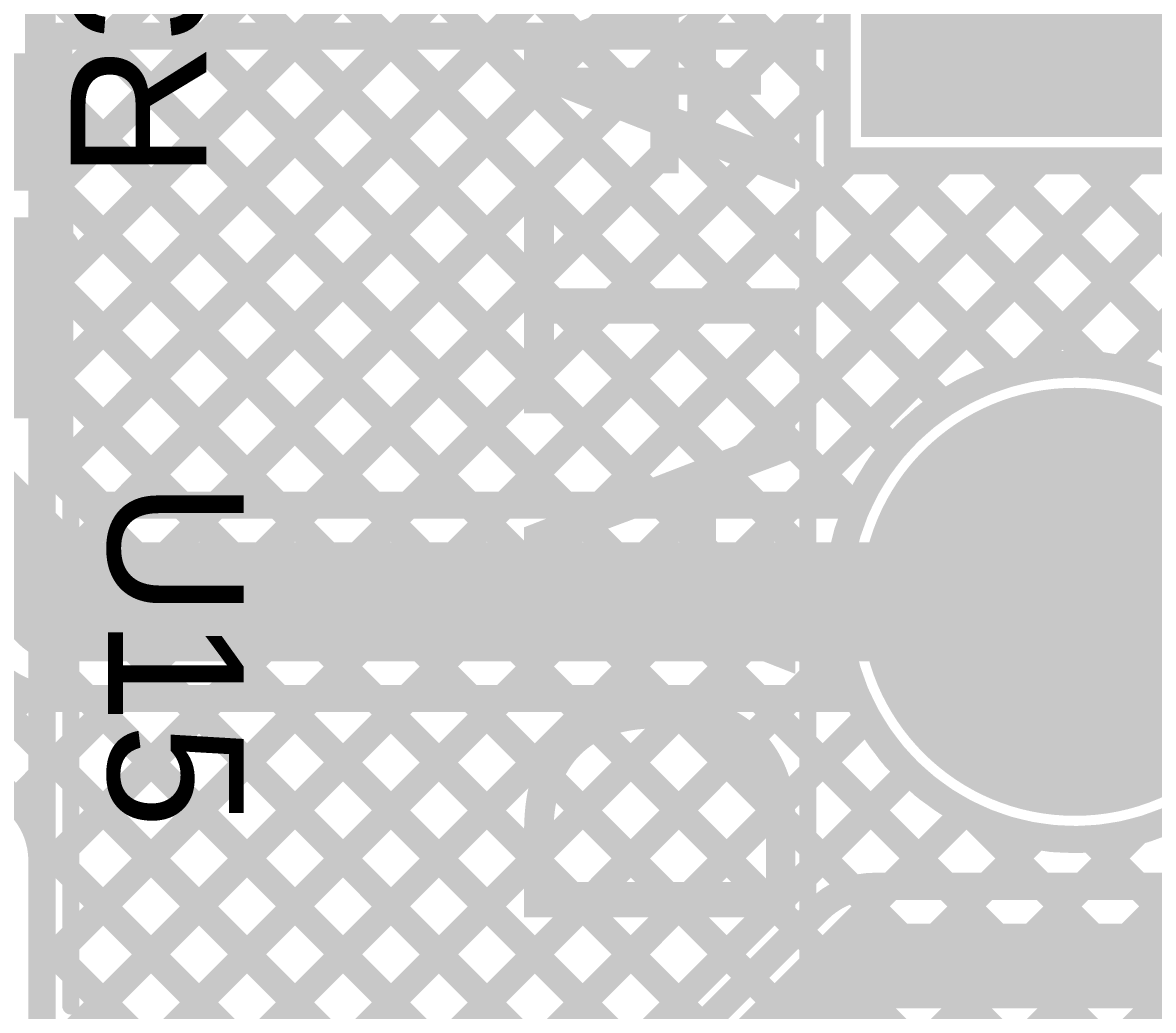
# Model space of a CAD drawing. Header units: millimetres. Extents: x 0 to 214, y 0 to 214.
# Drawn here: x 6.0198 to 6.3532, y 2.0359 to 2.327 of the extents above; entities that cross this region are included whole.
import ezdxf

# ---------------------------------------------------------------- set-up
doc = ezdxf.new("R2010")
doc.units = ezdxf.units.MM
doc.header["$MEASUREMENT"] = 0
for name, color, linetype in [('BottomLayer', 5, 'Continuous'), ('BottomSolder', 6, 'Continuous'), ('MultiLayer', 9, 'Continuous'), ('PadHoleLayer', 156, 'Continuous'), ('TopLayer', 1, 'Continuous'), ('TopOverlay', 2, 'Continuous'), ('TopPaste', 8, 'Continuous'), ('TopSolder', 216, 'Continuous')]:
    doc.layers.add(name, color=color, linetype=linetype)
doc.styles.add('Arial', font='', dxfattribs={"height": 0.2})
doc.styles.get('Arial').set_extended_font_data('Arial')

# ---------------------------------------------------------------- blocks, each defined once
blk = doc.blocks.new('PS2801C_1_F3_A_23')
at = {"layer": 'TopLayer'}
for points in [[(-0.14961, 0.04272), (-0.09843, 0.04272), (-0.09843, 0.00728), (-0.14961, 0.00728)], [(0.09843, 0.04272), (0.14961, 0.04272), (0.14961, 0.00728), (0.09843, 0.00728)], [(-0.14961, -0.00728), (-0.09843, -0.00728), (-0.09843, -0.04272), (-0.14961, -0.04272)], [(0.09843, -0.00728), (0.14961, -0.00728), (0.14961, -0.04272), (0.09843, -0.04272)]]:
    blk.add_hatch(color=1, dxfattribs=at).paths.add_polyline_path(points)
at = {"layer": 'TopPaste'}
for points in [[(-0.14961, 0.04272), (-0.09843, 0.04272), (-0.09843, 0.00728), (-0.14961, 0.00728)], [(0.09843, 0.04272), (0.14961, 0.04272), (0.14961, 0.00728), (0.09843, 0.00728)], [(-0.14961, -0.00728), (-0.09843, -0.00728), (-0.09843, -0.04272), (-0.14961, -0.04272)], [(0.09843, -0.00728), (0.14961, -0.00728), (0.14961, -0.04272), (0.09843, -0.04272)]]:
    blk.add_hatch(color=8, dxfattribs=at).paths.add_polyline_path(points)
at = {"layer": 'TopSolder'}
for points in [[(-0.15361, 0.04672), (-0.09443, 0.04672), (-0.09443, 0.00328), (-0.15361, 0.00328)], [(0.09443, 0.04672), (0.15361, 0.04672), (0.15361, 0.00328), (0.09443, 0.00328)], [(-0.15361, -0.00328), (-0.09443, -0.00328), (-0.09443, -0.04672), (-0.15361, -0.04672)], [(0.09443, -0.00328), (0.15361, -0.00328), (0.15361, -0.04672), (0.09443, -0.04672)]]:
    blk.add_hatch(color=216, dxfattribs=at).paths.add_polyline_path(points)
at = {"layer": 'TopOverlay'}
for points, const_width in [([(-0.14002, 0.053, 1), (-0.14843, 0.053, 1)], 0.005), ([(-0.07547, 0.057, 1), (-0.07297, 0.057, 1)], 0.0025), ([(0.07753, 0.057, 1), (0.08003, 0.057, 1)], 0.0025), ([(-0.14968, 0.053, 1), (-0.14718, 0.053, 1)], 0.0025), ([(-0.14127, 0.053, 1), (-0.13877, 0.053, 1)], 0.0025), ([(-0.07547, -0.057, 1), (-0.07297, -0.057, 1)], 0.0025), ([(0.07753, -0.057, 1), (0.08003, -0.057, 1)], 0.0025)]:
    blk.add_lwpolyline(points, format="xyb", close=True, dxfattribs=dict(at, const_width=const_width))
at = {"layer": 'TopOverlay', "const_width": 0.005}
for points in [[(0.07878, 0.057), (-0.07422, 0.057)], [(0.07878, -0.057), (-0.07422, -0.057)]]:
    blk.add_lwpolyline(points, dxfattribs=at)
blk = doc.blocks.new('TBP01R1_508_03BE_86')
at = {"layer": 'BottomLayer'}
blk.add_hatch(color=5, dxfattribs=at).paths.add_polyline_path([(-0.15906, 0.05906), (-0.04094, 0.05906), (-0.04094, -0.05906), (-0.15906, -0.05906)])
h = blk.add_hatch(color=5, dxfattribs=at)
edge = h.paths.add_edge_path()
edge.add_arc((0.1, 0), 0.05906, 0, 360)
at = {"layer": 'BottomSolder'}
blk.add_hatch(color=6, dxfattribs=at).paths.add_polyline_path([(-0.16306, 0.06306), (-0.03694, 0.06306), (-0.03694, -0.06306), (-0.16306, -0.06306)])
h = blk.add_hatch(color=6, dxfattribs=at)
edge = h.paths.add_edge_path()
edge.add_arc((0.1, 0), 0.06306, 0, 360)
at = {"layer": 'MultiLayer'}
blk.add_hatch(color=9, dxfattribs=at).paths.add_polyline_path([(-0.15906, 0.05906), (-0.04094, 0.05906), (-0.04094, -0.05906), (-0.15906, -0.05906)])
h = blk.add_hatch(color=9, dxfattribs=at)
edge = h.paths.add_edge_path()
edge.add_arc((0.1, 0), 0.05906, 0, 360)
at = {"layer": 'PadHoleLayer'}
h = blk.add_hatch(color=156, dxfattribs=at)
edge = h.paths.add_edge_path()
edge.add_arc((-0.1, 0), 0.03346, 0, 360)
h = blk.add_hatch(color=156, dxfattribs=at)
edge = h.paths.add_edge_path()
edge.add_arc((0.1, 0), 0.03346, 0, 360)
at = {"layer": 'TopLayer'}
blk.add_hatch(color=1, dxfattribs=at).paths.add_polyline_path([(-0.15906, 0.05906), (-0.04094, 0.05906), (-0.04094, -0.05906), (-0.15906, -0.05906)])
h = blk.add_hatch(color=1, dxfattribs=at)
edge = h.paths.add_edge_path()
edge.add_arc((0.1, 0), 0.05906, 0, 360)
at = {"layer": 'TopSolder'}
blk.add_hatch(color=216, dxfattribs=at).paths.add_polyline_path([(-0.16306, 0.06306), (-0.03694, 0.06306), (-0.03694, -0.06306), (-0.16306, -0.06306)])
h = blk.add_hatch(color=216, dxfattribs=at)
edge = h.paths.add_edge_path()
edge.add_arc((0.1, 0), 0.06306, 0, 360)
at = {"layer": 'TopOverlay', "const_width": 0.005}
blk.add_lwpolyline([(0.4315, -0.07874), (-0.2315, -0.07874)], dxfattribs=at)
blk = doc.blocks.new('RES_0603_217')
at = {"layer": 'TopLayer'}
for points in [[(-0.015, 0.0175), (-0.015, -0.0175), (-0.045, -0.0175), (-0.045, 0.0175)], [(0.045, 0.0175), (0.045, -0.0175), (0.015, -0.0175), (0.015, 0.0175)]]:
    blk.add_hatch(color=1, dxfattribs=at).paths.add_polyline_path(points)
at = {"layer": 'TopPaste'}
for points in [[(-0.015, 0.0175), (-0.015, -0.0175), (-0.045, -0.0175), (-0.045, 0.0175)], [(0.045, 0.0175), (0.045, -0.0175), (0.015, -0.0175), (0.015, 0.0175)]]:
    blk.add_hatch(color=8, dxfattribs=at).paths.add_polyline_path(points)
at = {"layer": 'TopSolder'}
for points in [[(-0.011, 0.0215), (-0.011, -0.0215), (-0.049, -0.0215), (-0.049, 0.0215)], [(0.049, 0.0215), (0.049, -0.0215), (0.011, -0.0215), (0.011, 0.0215)]]:
    blk.add_hatch(color=216, dxfattribs=at).paths.add_polyline_path(points)
at = {"layer": 'TopOverlay', "const_width": 0.005}
for points in [[(-0.049, 0.021), (-0.049, -0.021)], [(-0.049, 0.021), (0.049, 0.021)], [(0.049, 0.021), (0.049, -0.021)], [(-0.049, -0.021), (0.049, -0.021)]]:
    blk.add_lwpolyline(points, dxfattribs=at)
at = {"layer": 'TopOverlay', "const_width": 0.0025}
for points in [[(-0.05025, 0.021, 1), (-0.04775, 0.021, 1)], [(-0.05025, 0.021, 1), (-0.04775, 0.021, 1)], [(0.04775, 0.021, 1), (0.05025, 0.021, 1)], [(0.04775, 0.021, 1), (0.05025, 0.021, 1)], [(-0.05025, -0.021, 1), (-0.04775, -0.021, 1)], [(-0.05025, -0.021, 1), (-0.04775, -0.021, 1)], [(0.04775, -0.021, 1), (0.05025, -0.021, 1)], [(0.04775, -0.021, 1), (0.05025, -0.021, 1)]]:
    blk.add_lwpolyline(points, format="xyb", close=True, dxfattribs=at)

msp = doc.modelspace()

# ---------------------------------------------------------------- linework, layer by layer
at = {"layer": 'BottomLayer', "const_width": 0.008}
for points in [[(6.0255, 2.21826), (6.52966, 2.72243)], [(6.0255, 2.30311), (6.29773, 2.57535)], [(6.0255, 2.24655), (6.34799, 2.56904)], [(6.0255, 2.27483), (6.3187, 2.56803)], [(6.0305, 2.53216), (6.25994, 2.30272)], [(6.0305, 2.50388), (6.3107, 2.22368)], [(6.0305, 2.47559), (6.29134, 2.21475)], [(6.0305, 2.44731), (6.27638, 2.20142)], [(6.25994, 2.28628), (6.25994, 2.42639)], [(6.0255, 2.18998), (6.25994, 2.42442)], [(6.02865, 2.42087), (6.2656, 2.18392)], [(6.0255, 1.84), (6.0255, 2.41551)], [(6.0255, 2.16169), (6.25994, 2.39614)], [(6.0255, 2.39574), (6.26011, 2.16113)], [(6.0255, 2.13341), (6.25994, 2.36785)], [(6.0255, 2.36745), (6.26676, 2.1262)], [(6.0255, 2.10512), (6.25994, 2.33957)], [(6.0255, 2.33917), (6.33549, 2.02918)], [(6.34345, 2.22508), (6.4387, 2.32033)], [(6.0255, 2.07684), (6.25994, 2.31129)], [(6.0255, 2.31089), (6.30984, 2.02655)], [(6.0255, 1.9637), (6.34807, 2.28628)], [(6.0255, 1.99199), (6.31979, 2.28628)], [(6.0255, 2.04856), (6.26322, 2.28628)], [(6.0255, 2.02027), (6.29151, 2.28628)], [(6.25994, 2.28628), (6.40006, 2.28628)], [(6.27638, 2.28628), (6.33658, 2.22608)], [(6.30467, 2.28628), (6.549, 2.04195)], [(6.3148, 2.22472), (6.37636, 2.28628)], [(6.33295, 2.28628), (6.549, 2.07023)], [(6.0255, 2.2826), (6.29039, 2.01772)], [(6.0255, 2.25432), (6.27519, 2.00463)], [(6.31613, 2.02806), (6.53608, 2.24801)], [(6.34433, 2.02797), (6.549, 2.23264)], [(6.0255, 2.22603), (6.26396, 1.98757)], [(6.0255, 2.19775), (6.25755, 1.9657)], [(6.0255, 1.93542), (6.26161, 2.17153)], [(6.0255, 2.16946), (6.2602, 1.93476)], [(6.0255, 1.90713), (6.26125, 2.14288)], [(6.0255, 2.14118), (6.45568, 1.711)], [(6.0255, 1.87885), (6.26883, 2.12218)], [(6.0255, 2.1129), (6.39334, 1.74506)], [(6.0255, 1.85057), (6.2811, 2.10617)], [(6.0255, 1.82228), (6.29749, 2.09428)], [(6.29986, 2.09309), (6.549, 1.84395)], [(6.0255, 1.76571), (6.34857, 2.08878)], [(6.0255, 1.794), (6.3187, 2.0872)], [(6.3348, 2.08644), (6.549, 1.87224)], [(6.0255, 2.08461), (6.36506, 1.74506)], [(6.0255, 2.05633), (6.33677, 1.74506)]]:
    msp.add_lwpolyline(points, dxfattribs=at)
at = {"layer": 'BottomLayer'}
for points, const_width in [([(6.0235, 2.31089, 1), (6.0275, 2.31089, 1)], 0.004), ([(6.25794, 2.31129, 1), (6.26194, 2.31129, 1)], 0.004), ([(6.0235, 2.30311, 1), (6.0275, 2.30311, 1)], 0.004), ([(6.25794, 2.30272, 1), (6.26194, 2.30272, 1)], 0.004), ([(6.25794, 2.28628, 1), (6.26194, 2.28628, 1)], 0.004), ([(6.25794, 2.28628, 1), (6.26194, 2.28628, 1)], 0.004), ([(6.26122, 2.28628, 1), (6.26522, 2.28628, 1)], 0.004), ([(6.27438, 2.28628, 1), (6.27838, 2.28628, 1)], 0.004), ([(6.28951, 2.28628, 1), (6.29351, 2.28628, 1)], 0.004), ([(6.30267, 2.28628, 1), (6.30667, 2.28628, 1)], 0.004), ([(6.31779, 2.28628, 1), (6.32179, 2.28628, 1)], 0.004), ([(6.33095, 2.28628, 1), (6.33495, 2.28628, 1)], 0.004), ([(6.34607, 2.28628, 1), (6.35007, 2.28628, 1)], 0.004), ([(6.0235, 2.2826, 1), (6.0275, 2.2826, 1)], 0.004), ([(6.0235, 2.27483, 1), (6.0275, 2.27483, 1)], 0.004), ([(6.0235, 2.25432, 1), (6.0275, 2.25432, 1)], 0.004), ([(6.0235, 2.24655, 1), (6.0275, 2.24655, 1)], 0.004), ([(6.40006, 2.15633, 1), (6.25994, 2.15633, 1)], 0.008), ([(6.0235, 2.22603, 1), (6.0275, 2.22603, 1)], 0.004), ([(6.3087, 2.22368, 1), (6.3127, 2.22368, 1)], 0.004), ([(6.3128, 2.22472, 1), (6.3168, 2.22472, 1)], 0.004), ([(6.33458, 2.22608, 1), (6.33858, 2.22608, 1)], 0.004), ([(6.34145, 2.22508, 1), (6.34545, 2.22508, 1)], 0.004), ([(6.0235, 2.21826, 1), (6.0275, 2.21826, 1)], 0.004), ([(6.28934, 2.21475, 1), (6.29334, 2.21475, 1)], 0.004), ([(6.27438, 2.20142, 1), (6.27838, 2.20142, 1)], 0.004), ([(6.0235, 2.19775, 1), (6.0275, 2.19775, 1)], 0.004), ([(6.0235, 2.18998, 1), (6.0275, 2.18998, 1)], 0.004), ([(6.2636, 2.18392, 1), (6.2676, 2.18392, 1)], 0.004), ([(6.25961, 2.17153, 1), (6.26361, 2.17153, 1)], 0.004), ([(6.0235, 2.16946, 1), (6.0275, 2.16946, 1)], 0.004), ([(6.0235, 2.16169, 1), (6.0275, 2.16169, 1)], 0.004), ([(6.25811, 2.16113, 1), (6.26211, 2.16113, 1)], 0.004), ([(6.25794, 2.15633, 1), (6.26194, 2.15633, 1)], 0.004), ([(6.25925, 2.14288, 1), (6.26325, 2.14288, 1)], 0.004), ([(6.0235, 2.14118, 1), (6.0275, 2.14118, 1)], 0.004), ([(6.0235, 2.13341, 1), (6.0275, 2.13341, 1)], 0.004), ([(6.26476, 2.1262, 1), (6.26876, 2.1262, 1)], 0.004), ([(6.26683, 2.12218, 1), (6.27083, 2.12218, 1)], 0.004), ([(6.0235, 2.1129, 1), (6.0275, 2.1129, 1)], 0.004), ([(6.0235, 2.10512, 1), (6.0275, 2.10512, 1)], 0.004), ([(6.2791, 2.10617, 1), (6.2831, 2.10617, 1)], 0.004), ([(6.29549, 2.09428, 1), (6.29949, 2.09428, 1)], 0.004), ([(6.29786, 2.09309, 1), (6.30186, 2.09309, 1)], 0.004), ([(6.3167, 2.0872, 1), (6.3207, 2.0872, 1)], 0.004), ([(6.3328, 2.08644, 1), (6.3368, 2.08644, 1)], 0.004), ([(6.34657, 2.08878, 1), (6.35057, 2.08878, 1)], 0.004), ([(6.0235, 2.08461, 1), (6.0275, 2.08461, 1)], 0.004), ([(6.0235, 2.07684, 1), (6.0275, 2.07684, 1)], 0.004), ([(6.0235, 2.05633, 1), (6.0275, 2.05633, 1)], 0.004), ([(6.0235, 2.04856, 1), (6.0275, 2.04856, 1)], 0.004)]:
    msp.add_lwpolyline(points, format="xyb", close=True, dxfattribs=dict(at, const_width=const_width))
at = {"layer": 'TopLayer'}
for points, const_width in [([(6.34345, 2.22508), (6.5705, 2.45213)], 0.008), ([(6.0305, 2.27983), (6.07367, 2.323)], 0.008), ([(6.0305, 2.323), (6.25994, 2.323)], 0.008), ([(6.0305, 2.30811), (6.04539, 2.323)], 0.008), ([(6.0305, 2.29633), (6.0305, 2.323)], 0.008), ([(6.03072, 2.22348), (6.13024, 2.323)], 0.008), ([(6.03072, 2.25176), (6.10195, 2.323)], 0.008), ([(6.03158, 2.19606), (6.15852, 2.323)], 0.008), ([(6.04167, 2.323), (6.17984, 2.18483)], 0.008), ([(6.04864, 2.18483), (6.18681, 2.323)], 0.008), ([(6.06995, 2.323), (6.20812, 2.18483)], 0.008), ([(6.07692, 2.18483), (6.21509, 2.323)], 0.008), ([(6.09824, 2.323), (6.23641, 2.18483)], 0.008), ([(6.10521, 2.18483), (6.24338, 2.323)], 0.008), ([(6.12652, 2.323), (6.26469, 2.18483)], 0.008), ([(6.15481, 2.323), (6.27638, 2.20142)], 0.008), ([(6.18309, 2.323), (6.29134, 2.21475)], 0.008), ([(6.21138, 2.323), (6.3107, 2.22368)], 0.008), ([(6.23966, 2.323), (6.25994, 2.30272)], 0.008), ([(6.25994, 2.28628), (6.25994, 2.323)], 0.008), ([(6.13349, 2.18483), (6.25994, 2.31129)], 0.008), ([(6.0305, 2.30589), (6.15155, 2.18483)], 0.008), ([(6.0305, 2.27661), (6.0305, 2.29633)], 0.008), ([(6.0305, 2.27661), (6.0305, 2.29633)], 0.008), ([(6.16178, 2.18483), (6.26322, 2.28628)], 0.008), ([(6.19006, 2.18483), (6.29151, 2.28628)], 0.008), ([(6.21835, 2.18483), (6.31979, 2.28628)], 0.008), ([(6.24663, 2.18483), (6.34807, 2.28628)], 0.008), ([(6.25994, 2.28628), (6.40006, 2.28628)], 0.008), ([(6.27638, 2.28628), (6.33658, 2.22608)], 0.008), ([(6.30467, 2.28628), (6.50236, 2.08859)], 0.008), ([(6.3148, 2.22472), (6.37636, 2.28628)], 0.008), ([(6.33295, 2.28628), (6.5165, 2.10273)], 0.008), ([(6.0305, 2.2776), (6.12327, 2.18483)], 0.008), ([(6.0305, 2.273), (6.0305, 2.27661)], 0.008), ([(6.0305, 2.273), (6.0305, 2.27661)], 0.008), ([(6.03072, 2.20343), (6.03072, 2.27661)], 0.008), ([(6.03072, 2.2491), (6.09498, 2.18483)], 0.008), ([(6.03072, 2.22082), (6.0667, 2.18483)], 0.008), ([(6.0305, 2.19714), (6.0305, 2.20343)], 0.008), ([(6.002, 2.18533), (6.031, 2.15633)], 0.035), ([(6.0305, 2.19714), (6.04281, 2.18483)], 0.008), ([(6.04281, 2.18483), (6.266, 2.18483)], 0.008), ([(5.96831, 2.17008), (6.16358, 1.97482)], 0.008), ([(6.031, 2.15633), (6.33, 2.15633)], 0.035), ([(5.95173, 2.1635), (6.0186, 2.09663)], 0.008), ([(6.00366, 2.11157), (6.02154, 2.12945)], 0.008), ([(6.0178, 2.09743), (6.04821, 2.12783)], 0.008), ([(6.0255, 2.07684), (6.07649, 2.12783)], 0.008), ([(6.0255, 2.04856), (6.10478, 2.12783)], 0.008), ([(6.0305, 1.94042), (6.21791, 2.12783)], 0.008), ([(6.0305, 1.91213), (6.2462, 2.12783)], 0.008), ([(6.03072, 2.02549), (6.13306, 2.12783)], 0.008), ([(6.03072, 1.9972), (6.16135, 2.12783)], 0.008), ([(6.03072, 1.96892), (6.18963, 2.12783)], 0.008), ([(6.031, 2.12783), (6.266, 2.12783)], 0.008), ([(6.03885, 2.12783), (6.17772, 1.98896)], 0.008), ([(6.06713, 2.12783), (6.19187, 2.0031)], 0.008), ([(6.09542, 2.12783), (6.20601, 2.01724)], 0.008), ([(6.1237, 2.12783), (6.22015, 2.03138)], 0.008), ([(6.15198, 2.12783), (6.23429, 2.04553)], 0.008), ([(6.18027, 2.12783), (6.24843, 2.05967)], 0.008), ([(6.20855, 2.12783), (6.26474, 2.07165)], 0.008), ([(6.23684, 2.12783), (6.29217, 2.0725)], 0.008), ([(6.0305, 1.88385), (6.26883, 2.12218)], 0.008), ([(6.0305, 1.85557), (6.2811, 2.10617)], 0.008), ([(6.27572, 2.0725), (6.29749, 2.09428)], 0.008), ([(6.29986, 2.09309), (6.32045, 2.0725)], 0.008), ([(6.304, 2.0725), (6.3187, 2.0872)], 0.008), ([(6.33229, 2.0725), (6.34857, 2.08878)], 0.008), ([(6.3348, 2.08644), (6.34874, 2.0725)], 0.008), ([(6.02492, 2.08519), (6.14944, 1.96067)], 0.008), ([(6.0255, 2.02857), (6.0255, 2.08)], 0.008), ([(6.271, 2.0725), (6.48627, 2.0725)], 0.008), ([(6.02523, 1.83647), (6.25437, 2.0656)], 0.008), ([(6.003, 1.781), (6.271, 2.049)], 0.025), ([(6.0255, 2.05633), (6.1353, 1.94653)], 0.008), ([(6.271, 2.049), (6.496, 2.049)], 0.025)]:
    msp.add_lwpolyline(points, dxfattribs=dict(at, const_width=const_width))
for points, const_width in [([(6.0285, 2.323, 1), (6.0325, 2.323, 1)], 0.004), ([(6.0285, 2.323, 1), (6.0325, 2.323, 1)], 0.004), ([(6.03967, 2.323, 1), (6.04367, 2.323, 1)], 0.004), ([(6.04339, 2.323, 1), (6.04739, 2.323, 1)], 0.004), ([(6.06795, 2.323, 1), (6.07195, 2.323, 1)], 0.004), ([(6.07167, 2.323, 1), (6.07567, 2.323, 1)], 0.004), ([(6.09624, 2.323, 1), (6.10024, 2.323, 1)], 0.004), ([(6.09995, 2.323, 1), (6.10395, 2.323, 1)], 0.004), ([(6.12452, 2.323, 1), (6.12852, 2.323, 1)], 0.004), ([(6.12824, 2.323, 1), (6.13224, 2.323, 1)], 0.004), ([(6.15281, 2.323, 1), (6.15681, 2.323, 1)], 0.004), ([(6.15652, 2.323, 1), (6.16052, 2.323, 1)], 0.004), ([(6.18109, 2.323, 1), (6.18509, 2.323, 1)], 0.004), ([(6.18481, 2.323, 1), (6.18881, 2.323, 1)], 0.004), ([(6.20938, 2.323, 1), (6.21338, 2.323, 1)], 0.004), ([(6.21309, 2.323, 1), (6.21709, 2.323, 1)], 0.004), ([(6.23766, 2.323, 1), (6.24166, 2.323, 1)], 0.004), ([(6.24138, 2.323, 1), (6.24538, 2.323, 1)], 0.004), ([(6.25794, 2.323, 1), (6.26194, 2.323, 1)], 0.004), ([(6.25794, 2.323, 1), (6.26194, 2.323, 1)], 0.004), ([(6.25794, 2.31129, 1), (6.26194, 2.31129, 1)], 0.004), ([(6.0285, 2.30811, 1), (6.0325, 2.30811, 1)], 0.004), ([(6.0285, 2.30589, 1), (6.0325, 2.30589, 1)], 0.004), ([(6.25794, 2.30272, 1), (6.26194, 2.30272, 1)], 0.004), ([(6.0285, 2.29633, 1), (6.0325, 2.29633, 1)], 0.004), ([(6.0285, 2.29633, 1), (6.0325, 2.29633, 1)], 0.004), ([(6.0285, 2.29633, 1), (6.0325, 2.29633, 1)], 0.004), ([(6.25794, 2.28628, 1), (6.26194, 2.28628, 1)], 0.004), ([(6.25794, 2.28628, 1), (6.26194, 2.28628, 1)], 0.004), ([(6.26122, 2.28628, 1), (6.26522, 2.28628, 1)], 0.004), ([(6.27438, 2.28628, 1), (6.27838, 2.28628, 1)], 0.004), ([(6.28951, 2.28628, 1), (6.29351, 2.28628, 1)], 0.004), ([(6.30267, 2.28628, 1), (6.30667, 2.28628, 1)], 0.004), ([(6.31779, 2.28628, 1), (6.32179, 2.28628, 1)], 0.004), ([(6.33095, 2.28628, 1), (6.33495, 2.28628, 1)], 0.004), ([(6.34607, 2.28628, 1), (6.35007, 2.28628, 1)], 0.004), ([(6.0285, 2.27983, 1), (6.0325, 2.27983, 1)], 0.004), ([(6.0285, 2.2776, 1), (6.0325, 2.2776, 1)], 0.004), ([(6.0285, 2.27661, 1), (6.0325, 2.27661, 1)], 0.004), ([(6.0285, 2.27661, 1), (6.0325, 2.27661, 1)], 0.004), ([(6.0285, 2.27661, 1), (6.0325, 2.27661, 1)], 0.004), ([(6.0285, 2.27661, 1), (6.0325, 2.27661, 1)], 0.004), ([(6.02872, 2.27661, 1), (6.03272, 2.27661, 1)], 0.004), ([(6.0285, 2.273, 1), (6.0325, 2.273, 1)], 0.004), ([(6.0285, 2.273, 1), (6.0325, 2.273, 1)], 0.004), ([(6.02872, 2.25176, 1), (6.03272, 2.25176, 1)], 0.004), ([(6.02872, 2.2491, 1), (6.03272, 2.2491, 1)], 0.004), ([(6.02872, 2.22348, 1), (6.03272, 2.22348, 1)], 0.004), ([(6.3087, 2.22368, 1), (6.3127, 2.22368, 1)], 0.004), ([(6.3128, 2.22472, 1), (6.3168, 2.22472, 1)], 0.004), ([(6.33458, 2.22608, 1), (6.33858, 2.22608, 1)], 0.004), ([(6.34145, 2.22508, 1), (6.34545, 2.22508, 1)], 0.004), ([(6.02872, 2.22082, 1), (6.03272, 2.22082, 1)], 0.004), ([(6.28934, 2.21475, 1), (6.29334, 2.21475, 1)], 0.004), ([(6.0285, 2.20343, 1), (6.0325, 2.20343, 1)], 0.004), ([(6.02872, 2.20343, 1), (6.03272, 2.20343, 1)], 0.004), ([(6.27438, 2.20142, 1), (6.27838, 2.20142, 1)], 0.004), ([(6.0285, 2.19714, 1), (6.0325, 2.19714, 1)], 0.004), ([(6.0285, 2.19714, 1), (6.0325, 2.19714, 1)], 0.004), ([(6.02958, 2.19606, 1), (6.03358, 2.19606, 1)], 0.004), ([(6.04081, 2.18483, 1), (6.04481, 2.18483, 1)], 0.004), ([(6.04081, 2.18483, 1), (6.04481, 2.18483, 1)], 0.004), ([(6.04664, 2.18483, 1), (6.05064, 2.18483, 1)], 0.004), ([(6.0647, 2.18483, 1), (6.0687, 2.18483, 1)], 0.004), ([(6.07492, 2.18483, 1), (6.07892, 2.18483, 1)], 0.004), ([(6.09298, 2.18483, 1), (6.09698, 2.18483, 1)], 0.004), ([(6.10321, 2.18483, 1), (6.10721, 2.18483, 1)], 0.004), ([(6.12127, 2.18483, 1), (6.12527, 2.18483, 1)], 0.004), ([(6.13149, 2.18483, 1), (6.13549, 2.18483, 1)], 0.004), ([(6.14955, 2.18483, 1), (6.15355, 2.18483, 1)], 0.004), ([(6.15978, 2.18483, 1), (6.16378, 2.18483, 1)], 0.004), ([(6.17784, 2.18483, 1), (6.18184, 2.18483, 1)], 0.004), ([(6.18806, 2.18483, 1), (6.19206, 2.18483, 1)], 0.004), ([(6.20612, 2.18483, 1), (6.21012, 2.18483, 1)], 0.004), ([(6.21635, 2.18483, 1), (6.22035, 2.18483, 1)], 0.004), ([(6.23441, 2.18483, 1), (6.23841, 2.18483, 1)], 0.004), ([(6.24463, 2.18483, 1), (6.24863, 2.18483, 1)], 0.004), ([(6.26269, 2.18483, 1), (6.26669, 2.18483, 1)], 0.004), ([(6.264, 2.18483, 1), (6.268, 2.18483, 1)], 0.004), ([(6.264, 2.18483, 1), (6.268, 2.18483, 1)], 0.004), ([(6.02225, 2.15633, 1), (6.03975, 2.15633, 1)], 0.0175), ([(6.02225, 2.15633, 1), (6.03975, 2.15633, 1)], 0.0175), ([(6.32125, 2.15633, 1), (6.33875, 2.15633, 1)], 0.0175), ([(6.01954, 2.12945, 1), (6.02354, 2.12945, 1)], 0.004), ([(6.029, 2.12783, 1), (6.033, 2.12783, 1)], 0.004), ([(6.029, 2.12783, 1), (6.033, 2.12783, 1)], 0.004), ([(6.029, 2.12783, 1), (6.033, 2.12783, 1)], 0.004), ([(6.03685, 2.12783, 1), (6.04085, 2.12783, 1)], 0.004), ([(6.04621, 2.12783, 1), (6.05021, 2.12783, 1)], 0.004), ([(6.06513, 2.12783, 1), (6.06913, 2.12783, 1)], 0.004), ([(6.07449, 2.12783, 1), (6.07849, 2.12783, 1)], 0.004), ([(6.09342, 2.12783, 1), (6.09742, 2.12783, 1)], 0.004), ([(6.10278, 2.12783, 1), (6.10678, 2.12783, 1)], 0.004), ([(6.1217, 2.12783, 1), (6.1257, 2.12783, 1)], 0.004), ([(6.13106, 2.12783, 1), (6.13506, 2.12783, 1)], 0.004), ([(6.14998, 2.12783, 1), (6.15398, 2.12783, 1)], 0.004), ([(6.15935, 2.12783, 1), (6.16335, 2.12783, 1)], 0.004), ([(6.17827, 2.12783, 1), (6.18227, 2.12783, 1)], 0.004), ([(6.18763, 2.12783, 1), (6.19163, 2.12783, 1)], 0.004), ([(6.20655, 2.12783, 1), (6.21055, 2.12783, 1)], 0.004), ([(6.21591, 2.12783, 1), (6.21991, 2.12783, 1)], 0.004), ([(6.23484, 2.12783, 1), (6.23884, 2.12783, 1)], 0.004), ([(6.2442, 2.12783, 1), (6.2482, 2.12783, 1)], 0.004), ([(6.264, 2.12783, 1), (6.268, 2.12783, 1)], 0.004), ([(6.264, 2.12783, 1), (6.268, 2.12783, 1)], 0.004), ([(6.26683, 2.12218, 1), (6.27083, 2.12218, 1)], 0.004), ([(6.2791, 2.10617, 1), (6.2831, 2.10617, 1)], 0.004), ([(6.0158, 2.09743, 1), (6.0198, 2.09743, 1)], 0.004), ([(6.0166, 2.09663, 1), (6.0206, 2.09663, 1)], 0.004), ([(6.0166, 2.09663, 1), (6.0206, 2.09663, 1)], 0.004), ([(6.01662, 2.09662, 1), (6.02062, 2.09662, 1)], 0.004), ([(6.29549, 2.09428, 1), (6.29949, 2.09428, 1)], 0.004), ([(6.29786, 2.09309, 1), (6.30186, 2.09309, 1)], 0.004), ([(6.3167, 2.0872, 1), (6.3207, 2.0872, 1)], 0.004), ([(6.3328, 2.08644, 1), (6.3368, 2.08644, 1)], 0.004), ([(6.34657, 2.08878, 1), (6.35057, 2.08878, 1)], 0.004), ([(6.02292, 2.08519, 1), (6.02692, 2.08519, 1)], 0.004), ([(6.0235, 2.08, 1), (6.0275, 2.08, 1)], 0.004), ([(6.0235, 2.08, 1), (6.0275, 2.08, 1)], 0.004), ([(6.0235, 2.08, 1), (6.0275, 2.08, 1)], 0.004), ([(6.0235, 2.07684, 1), (6.0275, 2.07684, 1)], 0.004), ([(6.26274, 2.07165, 1), (6.26674, 2.07165, 1)], 0.004), ([(6.269, 2.0725, 1), (6.273, 2.0725, 1)], 0.004), ([(6.269, 2.0725, 1), (6.273, 2.0725, 1)], 0.004), ([(6.269, 2.0725, 1), (6.273, 2.0725, 1)], 0.004), ([(6.27372, 2.0725, 1), (6.27772, 2.0725, 1)], 0.004), ([(6.29017, 2.0725, 1), (6.29417, 2.0725, 1)], 0.004), ([(6.302, 2.0725, 1), (6.306, 2.0725, 1)], 0.004), ([(6.31845, 2.0725, 1), (6.32245, 2.0725, 1)], 0.004), ([(6.33029, 2.0725, 1), (6.33429, 2.0725, 1)], 0.004), ([(6.34674, 2.0725, 1), (6.35074, 2.0725, 1)], 0.004), ([(6.25237, 2.0656, 1), (6.25637, 2.0656, 1)], 0.004), ([(6.25237, 2.0656, 1), (6.25637, 2.0656, 1)], 0.004), ([(6.25238, 2.06562, 1), (6.25638, 2.06562, 1)], 0.004), ([(6.24643, 2.05967, 1), (6.25043, 2.05967, 1)], 0.004), ([(6.0235, 2.05633, 1), (6.0275, 2.05633, 1)], 0.004), ([(6.26475, 2.049, 1), (6.27725, 2.049, 1)], 0.0125), ([(6.26475, 2.049, 1), (6.27725, 2.049, 1)], 0.0125), ([(6.0235, 2.04856, 1), (6.0275, 2.04856, 1)], 0.004), ([(6.23229, 2.04553, 1), (6.23629, 2.04553, 1)], 0.004)]:
    msp.add_lwpolyline(points, format="xyb", close=True, dxfattribs=dict(at, const_width=const_width))
at = {"layer": 'TopLayer', "const_width": 0.008}
for points in [[(6.266, 2.18483, -0.809745), (6.40006, 2.15633)], [(6.40006, 2.15633, -0.809745), (6.266, 2.12783)], [(6.031, 2.12783, -0.199451), (6.01081, 2.13622)], [(6.031, 2.12783, -0.198912), (6.01085, 2.13618)], [(6.0186, 2.09663, -0.199188), (6.0255, 2.08)], [(6.01862, 2.09662, -0.198912), (6.0255, 2.08)], [(6.25437, 2.0656, -0.199188), (6.271, 2.0725)], [(6.25438, 2.06562, -0.198912), (6.271, 2.0725)]]:
    msp.add_lwpolyline(points, format="xyb", dxfattribs=at)

# ---------------------------------------------------------------- block references
for name, p, rotation in [('TBP01R1_508_03BE_86', (6.33, 2.25633), 270), ('RES_0603_217', (6.002, 2.329), 90), ('PS2801C_1_F3_A_23', (5.977, 2.116), 270)]:
    msp.add_blockref(name, p, dxfattribs=dict(rotation=rotation))

# ---------------------------------------------------------------- texts
at = {"layer": 'TopOverlay', "style": 'Arial'}
for s, height, rotation, p in [('+ve', 0.08, 90, (6.2477, 2.27716)), ('R38', 0.04, 90, (6.07399, 2.28068)), ('DATA', 0.08, 90, (6.24764, 2.05416)), ('U15', 0.04, 270, (6.04501, 2.19198))]:
    msp.add_text(s, height=height, rotation=rotation, dxfattribs=at).set_placement(p)

doc.saveas('drawing.dxf')
